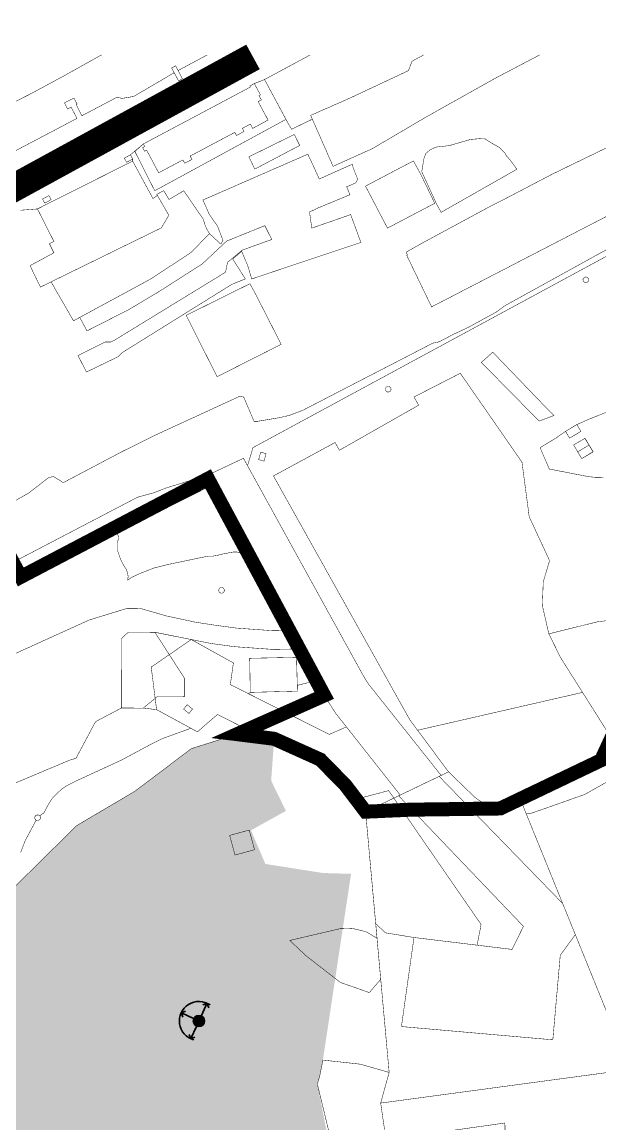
# Model space of a CAD drawing. Header units: millimetres. Extents: x 21689 to 31331, y 37531 to 43751.
# Drawn here: x 27110.4 to 27357.8, y 43042 to 43514.1 of the extents above; entities that cross this region are included whole.
import ezdxf

# ---------------------------------------------------------------- set-up
doc = ezdxf.new("R2010")
doc.units = ezdxf.units.MM
doc.linetypes.add('DASHEDX2', pattern=[1.5, 1, -0.5])
doc.linetypes.add('МЕЖА', pattern=[4, 1, -1, 1, -1])
for name, color, linetype, lineweight in [('0 . 11 - границы ДМ проект', 10, 'МЕЖА', 0), ('0.15 - Видовые раскрытия', 22, 'Continuous', 9), ('CONTUR', 150, 'Continuous', 9)]:
    doc.layers.add(name, color=color, linetype=linetype, lineweight=lineweight)
doc.layers.add('00 Дороги', color=252, linetype='Continuous', lineweight=9, transparency=0.2)
doc.layers.add('00 Природный ландшафт', color=81, linetype='Continuous', lineweight=9, true_color=0xa9da90, transparency=0.4)

# ---------------------------------------------------------------- blocks, each defined once
blk = doc.blocks.new('участки все')
at = {"layer": 'CONTUR', "const_width": 0.2}
for points in [[(4302.87, 5857.61), (4290.43, 5850.95), (4292.25, 5847.42), (4290.64, 5846.47), (4288.73, 5850.01), (4271.4, 5839.83), (4266.47, 5839), (4264.25, 5839.49), (4249.21, 5831.56), (4246.78, 5836.36), (4247.16, 5836.56), (4245.85, 5839.13), (4241.78, 5837.07), (4243.1, 5834.49), (4244.63, 5835.27), (4247.1, 5830.45), (4238.09, 5825.67), (4217.52, 5814.85)], [(4222.89, 5791.09), (4230.2, 5791.64), (4270.96, 5812.14), (4270.98, 5813.05), (4268.38, 5811.64), (4267.4, 5813.39), (4270.03, 5814.85), (4275.54, 5819.49), (4321.38, 5843.87), (4321.15, 5844.32), (4323.05, 5845.34), (4327.43, 5847.08), (4346.94, 5857.61)], [(4257.58, 5857.61), (4241.52, 5848.64), (4227.72, 5841.18), (4213.27, 5833.88), (4210.49, 5833.01), (4208.91, 5833.41), (4207.4, 5835.15), (4200.49, 5848.49), (4218.17, 5857.61)], [(4395.53, 5857.61), (4390.59, 5854.95), (4389.04, 5850.9), (4363.81, 5839.05), (4347.18, 5831.73), (4347.89, 5830.09), (4339, 5825.79), (4337.59, 5828.19), (4327.43, 5847.08), (4346.94, 5857.61)], [(4445.19, 5857.61), (4426.52, 5847.81), (4396.46, 5830.95), (4373.59, 5817.47), (4356.77, 5809.91), (4347.18, 5831.73), (4363.81, 5839.05), (4389.04, 5850.9), (4390.59, 5854.95), (4395.53, 5857.61)], [(4213.17, 5662.36), (4226.39, 5669.88), (4234.95, 5676.51), (4237.06, 5676.99), (4241.28, 5674.38), (4266.37, 5687.63), (4281.02, 5694.9), (4316.83, 5711.38), (4318.53, 5711.02), (4322.9, 5700.67), (4324.35, 5700.63), (4334.2, 5702.28), (4338.1, 5703.22), (4343.71, 5705.31), (4364.32, 5715.98), (4399.52, 5734.16), (4401.25, 5734.43), (4402.79, 5735.03), (4407.75, 5737.63), (4415.01, 5741.08), (4426.84, 5747.58), (4430.07, 5750.02), (4482.82, 5779.17)], [(4504.17, 5787.8), (4322.49, 5689.39), (4320.37, 5682.3), (4319.88, 5682.1), (4318.39, 5684.81), (4302.55, 5677.31), (4299.16, 5676.24), (4293.67, 5674.67), (4285.08, 5672.02), (4280.04, 5670.04), (4273.03, 5668.11), (4143.52, 5600.4)], [(4472.66, 5676.6), (4468.89, 5676.67), (4466.36, 5676.92), (4463.88, 5677.37), (4449.34, 5680.21), (4445.41, 5689.37), (4452.17, 5693.45), (4456.3, 5696.37), (4458.04, 5693.42), (4462.85, 5696.32), (4461.15, 5699.24), (4466.47, 5701.61), (4479.18, 5706.65)], [(4479.69, 5549.35), (4464.54, 5540.78), (4441.98, 5532.83), (4439.51, 5532.41), (4436.9, 5538.85), (4471.53, 5555.44)], [(4475.92, 5564.94), (4454.18, 5599.4), (4449.14, 5609.59), (4449.14, 5609.59), (4470.12, 5614.79), (4497.08, 5617.77)], [(4205.07, 5594.04), (4252.34, 5615.51), (4268.52, 5620.49), (4273.99, 5620.56), (4285.51, 5617.24), (4297.8, 5614.59), (4305.85, 5613.35), (4315.4, 5612.05), (4331.16, 5610.93), (4338.05, 5611.07), (4342.3, 5603.15), (4330.96, 5602.92), (4314.57, 5604.09), (4304.52, 5605.46), (4296.04, 5607.15), (4280.49, 5610.26), (4269.06, 5610.29), (4266.15, 5607.53), (4266.14, 5577.8), (4255.08, 5571.97), (4246.71, 5556.27), (4243.97, 5555.46), (4231.34, 5550.15), (4219.51, 5545.17)], [(4219.51, 5545.17), (4231.34, 5550.15), (4243.97, 5555.46), (4246.71, 5556.27), (4255.08, 5571.97), (4266.14, 5577.8), (4275.52, 5577.78), (4281.21, 5577.12), (4295.89, 5569.13), (4283.41, 5564.6), (4277.86, 5561.78), (4266.24, 5555.53), (4246.71, 5546.52), (4243.06, 5544.71), (4240.72, 5543.16), (4238.54, 5541.2), (4236.43, 5538.96), (4235.36, 5537.32), (4234.84, 5536.43), (4232.96, 5532.9), (4231.23, 5531.61), (4230.68, 5531.97), (4230.07, 5532.03), (4229.5, 5531.79), (4229.07, 5531.23), (4229.02, 5530.59), (4229.32, 5529.98), (4229.67, 5529.76), (4229.04, 5528.64), (4224.94, 5520.94), (4223.64, 5517.57), (4223.02, 5515.89)], [(4206.83, 5487.75), (4247.01, 5527.44), (4271.9, 5542.13), (4296.1, 5560.41), (4315.69, 5566.6), (4331.55, 5564.62), (4351.35, 5555.7), (4362.13, 5544.67), (4370.7, 5533.39), (4375.59, 5479.19), (4370.82, 5481.99), (4364.78, 5483.42), (4359.7, 5483.24), (4354.52, 5482.03), (4348.44, 5480.61), (4338.23, 5478.23), (4345.16, 5471.69), (4359.87, 5460.25), (4372.29, 5455.89), (4377.18, 5461.57), (4380.78, 5421.68), (4368.39, 5425.22), (4352.42, 5426.97), (4351.02, 5419.95), (4350.06, 5416.69), (4359.33, 5378.29)]]:
    blk.add_lwpolyline(points, dxfattribs=at)
for points in [[(4287.65, 5852.05), (4289.38, 5852.97), (4292.25, 5847.42), (4290.64, 5846.47), (4287.65, 5852.05)], [(4275.54, 5819.49), (4276.13, 5818.36), (4275.22, 5817.87), (4276.05, 5816.34), (4276.96, 5816.82), (4282.1, 5807.13), (4292.48, 5812.65), (4293.25, 5811.2), (4296.35, 5812.84), (4295.59, 5814.29), (4314.7, 5824.45), (4315.43, 5823.09), (4318.65, 5824.84), (4317.93, 5826.17), (4321.36, 5828), (4322.35, 5826.14), (4328.95, 5829.74), (4327.95, 5831.51), (4324.71, 5837.63), (4326.06, 5838.35), (4325.07, 5840.22), (4325.65, 5840.54), (4323.05, 5845.34), (4327.43, 5847.08), (4336.59, 5830.02), (4280.42, 5799.43), (4271.92, 5816.27), (4275.54, 5819.49)], [(4282.1, 5807.13), (4276.96, 5816.82), (4276.05, 5816.34), (4275.22, 5817.87), (4276.13, 5818.36), (4275.54, 5819.49), (4321.38, 5843.87), (4321.15, 5844.32), (4323.05, 5845.34), (4325.65, 5840.54), (4325.06, 5840.22), (4326.06, 5838.35), (4324.71, 5837.63), (4327.95, 5831.51), (4328, 5831.55), (4328.95, 5829.74), (4322.35, 5826.14), (4321.36, 5828), (4317.93, 5826.17), (4318.65, 5824.84), (4315.43, 5823.09), (4314.69, 5824.45), (4295.59, 5814.29), (4296.36, 5812.84), (4293.25, 5811.2), (4292.48, 5812.65), (4282.1, 5807.13)], [(4450.85, 5806.66), (4473.66, 5817.74), (4489.34, 5825.53), (4507.82, 5834.89), (4529.65, 5845.09), (4532.05, 5846.38), (4538.18, 5832.99), (4542.52, 5824.25), (4518.61, 5811.63), (4398.96, 5749.68), (4388.29, 5771.78), (4388.61, 5771.93), (4388.06, 5773.12), (4394.68, 5776.87), (4423.96, 5792.7), (4429, 5795.23), (4450.85, 5806.66)], [(4320.73, 5813.99), (4323.24, 5808.71), (4342.49, 5818.84), (4340.16, 5823.54), (4320.73, 5813.99)], [(4400.81, 5818.14), (4406.52, 5818.77), (4415.61, 5821.42), (4419.54, 5821.74), (4422.01, 5821.62), (4423.6, 5820.46), (4428.06, 5817.92), (4430.32, 5815.59), (4431, 5814.38), (4432.63, 5812.56), (4435.47, 5808.65), (4403.02, 5790.19), (4401.07, 5793.79), (4394.74, 5807.59), (4395.64, 5813.12), (4396.53, 5815.45), (4398.35, 5817), (4400.81, 5818.14)], [(4231.46, 5758.15), (4227.05, 5767.34), (4237.25, 5772.85), (4235.3, 5776.75), (4237.26, 5777.7), (4230.2, 5791.64), (4270.96, 5812.14), (4279.65, 5796.1), (4281.55, 5797.45), (4286.45, 5788.94), (4283.26, 5783.54), (4231.46, 5758.15)], [(4248.31, 5745.17), (4251.41, 5739.4), (4269.4, 5748.55), (4281.92, 5756.03), (4300.73, 5768.06), (4311.23, 5777.88), (4327.55, 5784.48), (4330.52, 5778.56), (4317.86, 5773.98), (4311.6, 5768.76), (4310.72, 5764.53), (4263.44, 5735.56), (4261.56, 5734.63), (4259.21, 5734.66), (4247.6, 5728.81), (4251.17, 5721.76), (4264.65, 5728.28), (4266.61, 5730.16), (4313.4, 5759.32), (4319.22, 5761.66), (4313.82, 5770.18), (4317.64, 5773.47), (4320.15, 5767.58), (4321.96, 5761.64), (4332.76, 5765.29), (4337.39, 5766.86), (4368.68, 5777.3), (4364.3, 5789.23), (4360.74, 5787.97), (4347.66, 5783.42), (4346.69, 5790.33), (4350.28, 5792.05), (4364, 5797.73), (4362.58, 5801.14), (4366.46, 5802.79), (4367.31, 5804.39), (4365.43, 5809.12), (4365.04, 5810.82), (4350.85, 5804.46), (4348.85, 5808.94), (4345.96, 5815.1), (4301.06, 5795.47), (4303.74, 5789.36), (4307.32, 5784.24), (4309.64, 5778.14), (4308.72, 5776.56), (4303.83, 5781.07), (4295.97, 5772.97), (4278.52, 5761.53), (4248.31, 5745.17)], [(4268.38, 5811.64), (4267.4, 5813.39), (4270.03, 5814.85), (4270.98, 5813.05), (4268.38, 5811.64)], [(4394.45, 5806.2), (4400.3, 5794.06), (4380.06, 5783.43), (4379.31, 5784.87), (4378.34, 5786.73), (4372.3, 5798.27), (4370.65, 5801.41), (4386.8, 5809.92), (4391.19, 5812.19), (4394.45, 5806.2)], [(4236.03, 5760.39), (4283.26, 5783.54), (4286.45, 5788.94), (4281.55, 5797.45), (4281.31, 5797.89), (4284.27, 5799.48), (4286.54, 5795.67), (4292.84, 5799.43), (4301.18, 5787.25), (4301.95, 5784.82), (4302.6, 5783.22), (4303.83, 5781.07), (4295.97, 5772.97), (4278.52, 5761.53), (4245.64, 5743.72), (4236.03, 5760.39)], [(4233.34, 5794.13), (4232.86, 5795), (4232.4, 5795.88), (4233, 5796.21), (4234.5, 5797.02), (4235.11, 5797.36), (4235.6, 5796.48), (4236.07, 5795.6), (4233.34, 5794.13)], [(4232.4, 5795.88), (4233, 5796.21), (4234.5, 5797.02), (4235.11, 5797.36), (4235.6, 5796.48), (4236.07, 5795.6), (4233.34, 5794.13), (4232.86, 5795), (4232.4, 5795.88)], [(4463.78, 5761.28), (4463.79, 5761.49), (4463.84, 5761.69), (4463.94, 5761.87), (4464.05, 5762.04), (4464.2, 5762.19), (4464.37, 5762.32), (4464.56, 5762.4), (4464.77, 5762.45), (4464.98, 5762.47), (4465.19, 5762.46), (4465.38, 5762.4), (4465.57, 5762.31), (4465.74, 5762.2), (4465.89, 5762.04), (4466.02, 5761.87), (4466.1, 5761.68), (4466.15, 5761.48), (4466.18, 5761.27), (4466.15, 5761.06), (4466.1, 5760.86), (4466.02, 5760.67), (4465.9, 5760.5), (4465.74, 5760.36), (4465.57, 5760.23), (4465.38, 5760.14), (4465.18, 5760.1), (4464.97, 5760.07), (4464.76, 5760.09), (4464.56, 5760.14), (4464.37, 5760.24), (4464.2, 5760.35), (4464.06, 5760.5), (4463.94, 5760.67), (4463.84, 5760.87), (4463.79, 5761.07), (4463.78, 5761.28)], [(4293.88, 5746.06), (4321.18, 5759.6), (4323.51, 5755.3), (4328.64, 5745.27), (4334.52, 5733.62), (4307.12, 5719.75), (4293.88, 5746.06)], [(4420.26, 5725.87), (4425.12, 5730.28), (4449.63, 5704.8), (4451.33, 5703.12), (4445, 5700.75), (4420.26, 5725.87)], [(4392.96, 5568.28), (4463.58, 5584.5), (4454.18, 5599.4), (4449.14, 5609.59), (4446.37, 5621.79), (4446.76, 5631.87), (4449.47, 5640.96), (4440.75, 5659.73), (4437.65, 5683.13), (4411.25, 5721.23), (4391.42, 5711.08), (4393.39, 5707.55), (4359.47, 5688.25), (4357.64, 5691.57), (4331.25, 5677.24), (4389.63, 5572.77), (4392.96, 5568.28)], [(4379.18, 5714.39), (4379.2, 5714.6), (4379.25, 5714.8), (4379.35, 5714.99), (4379.46, 5715.17), (4379.61, 5715.32), (4379.78, 5715.43), (4379.98, 5715.52), (4380.18, 5715.58), (4380.39, 5715.59), (4380.6, 5715.57), (4380.8, 5715.53), (4380.98, 5715.43), (4381.15, 5715.31), (4381.3, 5715.16), (4381.43, 5715), (4381.52, 5714.81), (4381.56, 5714.61), (4381.58, 5714.4), (4381.57, 5714.19), (4381.51, 5713.99), (4381.42, 5713.8), (4381.32, 5713.62), (4381.14, 5713.48), (4380.98, 5713.35), (4380.79, 5713.27), (4380.59, 5713.21), (4380.38, 5713.19), (4380.17, 5713.22), (4379.97, 5713.26), (4379.78, 5713.35), (4379.61, 5713.48), (4379.47, 5713.63), (4379.34, 5713.79), (4379.25, 5713.98), (4379.21, 5714.18), (4379.18, 5714.39)], [(4456.29, 5696.34), (4461.14, 5699.26), (4462.85, 5696.32), (4458.04, 5693.42), (4456.29, 5696.34)], [(4459.76, 5690.51), (4464.6, 5693.37), (4466.33, 5690.45), (4461.51, 5687.59), (4459.76, 5690.51)], [(4459.76, 5690.51), (4464.6, 5693.36), (4464.8, 5693.19), (4466.39, 5690.45), (4468.11, 5687.64), (4463.24, 5684.66), (4461.5, 5687.59), (4459.76, 5690.51)], [(4461.51, 5687.59), (4466.33, 5690.45), (4468.08, 5687.52), (4463.24, 5684.66), (4461.51, 5687.59)], [(4302.55, 5677.31), (4318.39, 5684.81), (4369.94, 5591.24), (4371.92, 5588.09), (4403.04, 5548.94), (4385.52, 5540.51), (4357.87, 5575.58), (4353, 5583.19), (4302.55, 5677.31)], [(4325.76, 5687.44), (4328.08, 5686.82), (4327.22, 5683.61), (4324.9, 5684.22), (4325.76, 5687.44)], [(4264.41, 5653), (4304.04, 5672.85), (4305.17, 5672.45), (4320.32, 5644.16), (4319.6, 5644.12), (4317.19, 5644.26), (4315.59, 5644.66), (4314.17, 5644.68), (4309.58, 5643.82), (4307.36, 5643.25), (4305.13, 5642.85), (4303.12, 5642.85), (4286.49, 5639.4), (4280.25, 5637.85), (4274.5, 5635.62), (4271.29, 5634.18), (4268.84, 5632.62), (4269.03, 5634.11), (4268.9, 5635.1), (4268.5, 5636.54), (4268.1, 5637.45), (4267.55, 5638.29), (4266.99, 5639.1), (4266.15, 5640.78), (4265.54, 5642.14), (4264.87, 5644.17), (4264.48, 5645.32), (4264.45, 5646.83), (4264.46, 5648.6), (4264.94, 5650.77), (4264.41, 5653)], [(4309.02, 5629.43), (4309.23, 5629.4), (4309.43, 5629.35), (4309.61, 5629.27), (4309.78, 5629.14), (4309.93, 5628.99), (4310.06, 5628.82), (4310.15, 5628.63), (4310.19, 5628.43), (4310.21, 5628.23), (4310.2, 5628.01), (4310.14, 5627.81), (4310.05, 5627.62), (4309.94, 5627.45), (4309.78, 5627.3), (4309.61, 5627.19), (4309.42, 5627.09), (4309.22, 5627.04), (4309.01, 5627.03), (4308.8, 5627.04), (4308.6, 5627.09), (4308.41, 5627.19), (4308.24, 5627.3), (4308.1, 5627.45), (4307.97, 5627.62), (4307.88, 5627.81), (4307.84, 5628.01), (4307.81, 5628.22), (4307.83, 5628.43), (4307.89, 5628.63), (4307.98, 5628.82), (4308.09, 5628.99), (4308.24, 5629.14), (4308.41, 5629.27), (4308.61, 5629.35), (4308.81, 5629.4), (4309.02, 5629.43)], [(4266.15, 5607.53), (4269.06, 5610.29), (4280.49, 5610.26), (4286.65, 5600.68), (4278.91, 5595.35), (4280.6, 5581.95), (4275.52, 5577.78), (4266.14, 5577.8), (4266.15, 5607.53)], [(4286.65, 5600.68), (4296.04, 5607.15), (4314.1, 5597.12), (4312.78, 5587.85), (4355.12, 5566.51), (4362.5, 5569.71), (4385.52, 5540.51), (4384.85, 5540.19), (4382.79, 5539.2), (4380.56, 5542.42), (4367.87, 5539.07), (4367.09, 5538.14), (4362.13, 5544.67), (4351.35, 5555.7), (4331.55, 5564.62), (4326.61, 5565.24), (4307.29, 5575.06), (4298.69, 5567.61), (4281.21, 5577.12), (4280.6, 5581.95), (4281.54, 5582.73), (4293.09, 5582.7), (4293.1, 5590.64), (4286.65, 5600.68)], [(4278.91, 5595.35), (4286.65, 5600.68), (4293.1, 5590.64), (4293.09, 5582.7), (4281.54, 5582.73), (4280.6, 5581.95), (4278.91, 5595.35)], [(4321.07, 5599.11), (4341.12, 5599.53), (4341.52, 5585.05), (4321.32, 5584.51), (4321.07, 5599.11)], [(4321.32, 5584.51), (4341.52, 5585.05), (4341.45, 5587.54), (4349.61, 5589.52), (4353, 5583.19), (4357.87, 5575.58), (4362.5, 5569.71), (4355.12, 5566.51), (4320.57, 5583.92), (4321.32, 5584.51)], [(4463.58, 5584.5), (4392.96, 5568.28), (4406.2, 5550.46), (4417.52, 5539.51), (4422.04, 5536.33), (4428.37, 5534.77), (4471.53, 5555.44), (4475.92, 5564.94), (4463.58, 5584.5)], [(4292.77, 5577.34), (4294.27, 5579.22), (4296.59, 5577.37), (4295.09, 5575.49), (4292.77, 5577.34)], [(4294.27, 5579.22), (4296.59, 5577.38), (4295.09, 5575.49), (4292.77, 5577.34), (4294.27, 5579.22)], [(4384.85, 5540.19), (4402.19, 5548.52), (4455.07, 5494.05), (4460.49, 5480.72), (4454.04, 5471.87), (4450.86, 5435.65), (4386.04, 5441.33), (4391.41, 5479.49), (4433.41, 5474.38), (4438.28, 5484.26), (4384.85, 5540.19)], [(4406.2, 5550.46), (4417.52, 5539.51), (4422.04, 5536.33), (4428.37, 5534.77), (4436.89, 5538.86), (4455.07, 5494.05), (4402.19, 5548.52), (4406.2, 5550.46)], [(4367.09, 5538.14), (4367.87, 5539.07), (4380.56, 5542.42), (4382.79, 5539.2), (4370.7, 5533.39), (4367.09, 5538.14)], [(4375.01, 5485.51), (4370.7, 5533.39), (4382.79, 5539.21), (4420.15, 5485.05), (4418.44, 5476.2), (4391.41, 5479.49), (4379.09, 5481.51), (4375.01, 5485.51)], [(4382.79, 5539.21), (4384.85, 5540.19), (4438.28, 5484.26), (4433.41, 5474.38), (4418.44, 5476.2), (4420.15, 5485.05), (4382.79, 5539.21)], [(4229.08, 5530.8), (4229.09, 5531.01), (4229.14, 5531.21), (4229.24, 5531.41), (4229.35, 5531.58), (4229.5, 5531.72), (4229.67, 5531.84), (4229.86, 5531.94), (4230.06, 5531.98), (4230.28, 5532), (4230.48, 5531.98), (4230.68, 5531.94), (4230.87, 5531.84), (4231.04, 5531.72), (4231.19, 5531.58), (4231.32, 5531.41), (4231.4, 5531.21), (4231.45, 5531.01), (4231.48, 5530.8), (4231.45, 5530.59), (4231.4, 5530.39), (4231.32, 5530.21), (4231.19, 5530.04), (4231.04, 5529.88), (4230.87, 5529.76), (4230.68, 5529.68), (4230.48, 5529.62), (4230.27, 5529.6), (4230.06, 5529.62), (4229.86, 5529.68), (4229.67, 5529.76), (4229.5, 5529.88), (4229.35, 5530.04), (4229.24, 5530.21), (4229.14, 5530.39), (4229.09, 5530.59), (4229.08, 5530.8)], [(4312.49, 5523.22), (4314.79, 5514.82), (4323.16, 5517.1), (4320.87, 5525.51), (4312.49, 5523.22)], [(4312.49, 5523.22), (4320.86, 5525.51), (4323.16, 5517.1), (4314.79, 5514.82), (4312.49, 5523.22)], [(4338.23, 5478.23), (4348.44, 5480.61), (4354.52, 5482.03), (4359.69, 5483.24), (4364.78, 5483.42), (4370.82, 5481.99), (4375.59, 5479.19), (4377.18, 5461.57), (4372.29, 5455.89), (4359.87, 5460.25), (4345.16, 5471.69), (4338.23, 5478.23)], [(4375.01, 5485.51), (4379.09, 5481.51), (4391.41, 5479.49), (4386.04, 5441.33), (4450.86, 5435.65), (4454.04, 5471.87), (4460.49, 5480.72), (4483.95, 5422.95), (4377.15, 5408.54), (4380.78, 5421.68), (4375.01, 5485.51)], [(4380.78, 5421.68), (4368.38, 5425.22), (4352.42, 5426.97), (4351.02, 5419.95), (4350.06, 5416.69), (4359.33, 5378.29), (4360.6, 5362.59), (4383.4, 5365.8), (4377.15, 5408.54), (4380.78, 5421.68)], [(4413.75, 5373.03), (4419.76, 5375.21), (4430.81, 5380.75), (4430.33, 5400.01), (4405.43, 5396.48), (4407.15, 5390.55), (4410.24, 5390.34), (4413.75, 5373.03)]]:
    blk.add_lwpolyline(points, close=True, dxfattribs=at)
blk = doc.blocks.new('Точки и сектора раскрытия панорам')
at = {"layer": '0.15 - Видовые раскрытия', "transparency": 33554687}
h = blk.add_hatch(color=256, dxfattribs=at)
h.dxf.hatch_style = 1
h.paths.add_polyline_path([(1662.2, -164.03, 1), (1661.37, -159.03, 1)])
at = {"layer": '0.15 - Видовые раскрытия', "lineweight": 35}
for p, q in [((1669.92, -160.18), (1664.29, -161.11)), ((1669.92, -160.18), (1668.41, -159.01)), ((1669.92, -160.18), (1668.87, -161.77)), ((1653.65, -162.89), (1654.7, -161.29)), ((1653.65, -162.89), (1659.28, -161.95)), ((1653.65, -162.89), (1655.16, -164.05)), ((1663.14, -169.66), (1662.2, -164.03)), ((1663.14, -169.66), (1661.55, -168.61)), ((1663.14, -169.66), (1664.3, -168.15))]:
    blk.add_line(p, q, dxfattribs=at)
at = {"layer": '0.15 - Видовые раскрытия'}
blk.add_circle((1661.78, -161.53), 2.54, dxfattribs=at)
at = {"layer": '0.15 - Видовые раскрытия', "lineweight": 35}
blk.add_arc((1661.78, -161.51), 8.36, 179.6943, 19.0438, dxfattribs=at)

msp = doc.modelspace()

# ---------------------------------------------------------------- hatches: boundary and pattern name
at = {"layer": '00 Природный ландшафт', "transparency": 33554585}
h = msp.add_hatch(color=256, dxfattribs=at)
h.dxf.hatch_style = 1
h.paths.add_polyline_path([(27233.1, 42874.83), (27241.06, 42926.21), (27283.8, 42950.25), (27322.3, 42984.11), (27340, 42992.44), (27392.19, 42999.38), (27424.77, 42999.57), (27497.65, 43056.71), (27540.05, 43101.34), (27556.4, 43118.3), (27555, 43119.69), (27572.05, 43138.2), (27575.12, 43135.68), (27588.8, 43147.93), (27628.85, 43190.3), (27649.46, 43217.88), (27662.12, 43262.59), (27666.3, 43286.53), (27663.21, 43304.32), (27625.58, 43287.46), (27631.09, 43276.73), (27629.09, 43269.06), (27620.31, 43264.66), (27602.94, 43238.83), (27603.15, 43228.04), (27584.63, 43189.18), (27569.7, 43191.29), (27552.28, 43168.04), (27550.35, 43165.66), (27537.19, 43158.96), (27529.32, 43155), (27526.82, 43153.52), (27500.2, 43150.3), (27496.54, 43144.12), (27494.39, 43140.27), (27488.77, 43130.25), (27482.39, 43122.63), (27464.42, 43100.61), (27458.28, 43096.54), (27445.71, 43085.36), (27440.52, 43080.89), (27412.41, 43071.88), (27405.98, 43058.78), (27401.08, 43050.34), (27382.45, 43039.51), (27322.81, 43020.92), (27300.5, 43015.39), (27270.15, 43008.15), (27247.35, 43004.95), (27236.81, 43059.05), (27237.77, 43062.31), (27239.16, 43069.33), (27251.22, 43149.13), (27239.22, 43149.47), (27214.53, 43153.36), (27208.37, 43167.78), (27223.33, 43176.1), (27217.02, 43189.01), (27218.29, 43206.98), (27213.36, 43207.6), (27202.43, 43208.96), (27182.85, 43202.77), (27158.64, 43184.49), (27133.75, 43169.79), (27093.57, 43130.11), (27065.51, 43094.24), (27062.17, 43067.79), (27078.53, 43050.13), (27091.66, 43038.24), (27116.35, 43026.73), (27126.19, 43022.08), (27140.96, 43012.96), (27145.6, 43025.23), (27157.92, 43018.96), (27160.45, 43022.14), (27168.42, 43017.76), (27185.59, 42979.03), (27173.37, 42949.99), (27187.71, 42945.71), (27181.75, 42918.91), (27180.52, 42913.26), (27200.93, 42901.87), (27206.57, 42885.05)])

# ---------------------------------------------------------------- linework, layer by layer
at = {"layer": '0 . 11 - границы ДМ проект', "color": 7, "linetype": 'DASHEDX2', "lineweight": 100, "ltscale": 9, "transparency": 33554687, "const_width": 6, "flags": 128}
msp.add_lwpolyline([(22946.73, 37638.63), (22902.58, 38352.1), (23040.31, 38403.75), (23117.29, 38401.21), (23331.14, 38342.16), (23767.92, 38429.68), (23839.74, 38479.18), (23935.86, 38610.42), (23988.4, 38646.95), (24015.49, 38690.25), (24098.85, 38777.82), (24145.03, 38828.88), (24135.93, 38857.75), (24309.79, 39159.02), (24384.58, 39142.81), (24479.69, 39275.04), (24546.54, 39209.37), (24750.01, 39350.13), (25003.88, 39639.8), (25413.16, 40107.12), (25363.28, 40286.2), (24989.23, 40491.14), (25395.28, 40838.84), (25660.56, 41058.12), (25845.24, 41208.92), (25792.92, 41266.23), (25888.27, 41383.12), (26058.63, 41521.65), (26092.2, 41658.69), (26130.83, 41752.53), (26159.07, 41742.27), (26300.9, 42104.41), (26325.34, 42112.11), (26524.48, 42049.12), (26659.52, 41994.11), (26661.3, 41997.38), (26646.24, 42050.67), (26706.46, 42026.98), (26859.65, 41970.83), (27006.59, 41919.76), (27172.98, 41911.41), (27384.06, 41951.12), (27369.53, 42033.59), (27673.24, 42086.3), (27976.36, 41979.69), (28033.35, 41963.23), (28102.86, 41962.56), (28159.54, 41928.27), (28328.6, 41835.14), (28499.53, 41807.33), (28720.17, 41761.45), (29052.46, 41622.84), (29045.52, 41606.09), (29058.02, 41600.92), (29065.19, 41619.05), (29089.18, 41611.33), (29476.61, 41567.37), (29694.11, 41552.14), (29707.83, 41609), (29818.28, 41584.5), (29941.9, 41545.71), (30079.67, 41531.57), (30099.06, 41598.9), (30133.54, 41631.15), (30187.93, 41657.25), (30321.66, 41749.67), (30401.38, 41749.67), (30509.19, 41676.74), (30617.63, 41749.67), (30608.36, 41787.7), (30599.77, 41907.5), (30613.25, 41930.65), (30611.36, 41954.39), (30596.2, 41953.51), (30593.67, 42010.25), (30597.05, 42063.37), (30605.38, 42235.81), (30665.45, 42236.17), (30657.33, 42284.13), (30610.32, 42363.4), (30625.51, 42373.52), (30633.15, 42373.02), (30649.52, 42377.68), (30654.81, 42423.45), (30716.03, 42430.23), (30760.54, 42567.65), (30765.8, 42586.36), (30791.95, 42710.49), (30846.37, 42699.4), (30866.74, 42759.78), (30939.13, 42753.23), (31030.96, 42735.49), (31057.16, 42750.28), (31131.35, 42919.39), (31178.71, 43049.99), (31223.9, 43155.77), (31261.16, 43239.22), (31200.23, 43266.25), (31159.04, 43264.62), (31092.9, 43324.59), (31030.84, 43397.77), (30974.06, 43434.01), (30837.68, 43448.49), (30812.71, 43443.57), (30797.57, 43373.26), (30670.04, 43084.43), (30627.79, 42979.09), (30572.79, 42815.93), (30581.39, 42739.2), (30580.07, 42670.05), (30572.53, 42633.02), (30553.34, 42565.66), (30547.4, 42556.65), (30525.72, 42505.25), (30514.51, 42510.11), (30479.51, 42425.86), (30461.95, 42345.38), (30464.75, 42236.14), (30403.52, 42231.72), (30362, 42222.3), (30262.37, 42221.19), (30097.98, 42200.41), (30088.95, 42269.89), (30058.49, 42273.9), (30000.91, 42267.83), (30008.93, 42181.88), (29926.02, 42170.86), (29838.04, 42159.36), (29837.12, 42151.42), (29801.62, 42150.52), (29804.08, 42118.48), (29746.29, 42112.77), (29727.01, 42117.61), (29726.77, 42121.26), (29669.99, 42116.48), (29667.12, 42186.75), (29663.62, 42276.82), (29664.83, 42334.2), (29729.67, 42336.19), (29743.29, 42425.8), (29681.45, 42426.64), (29599.85, 42422.04), (29585.29, 42460.05), (29593.55, 42547.9), (29586.23, 42640.93), (29612.42, 42670.26), (29566.57, 42703.24), (29536.55, 42712.38), (29485.13, 42721.11), (29445.22, 42718.94), (29271.87, 42704.28), (29252.91, 42692.41), (29197.95, 42673.04), (29178.85, 42668.77), (29146.59, 42665.68), (29091.04, 42663.1), (29090.12, 42694.39), (29093.43, 42735.41), (29109.46, 42731.74), (29114.94, 42754.25), (29105.61, 42762.57), (29115.3, 42813.46), (29163.59, 42900), (29195.32, 42957.41), (29200.53, 43020.6), (29169.03, 43102.91), (29094.39, 43130.16), (29034.07, 43130.54), (28931.05, 43118.37), (28819.4, 43060.11), (28798.63, 43021.64), (28799.74, 42985.88), (28707.96, 42909.03), (28686.59, 42891.68), (28665.24, 42871.73), (28655.12, 42859.97), (28647.85, 42848.5), (28636.35, 42823.08), (28630.36, 42817.18), (28632.11, 42786.97), (28651.56, 42783.79), (28691.78, 42770.28), (28688.63, 42759.99), (28685.9, 42758.4), (28674.4, 42734.05), (28670.96, 42721.95), (28465.92, 42806.49), (28422.23, 42822.02), (28375.9, 42835.07), (28353.71, 42839.03), (28334.9, 42842.59), (28324.45, 42844.67), (28310.37, 42860.64), (28285.15, 42868.53), (28273.81, 42871.97), (28249.69, 42869.4), (28186.52, 42849.62), (28159.73, 42849.83), (28118.75, 42863.99), (28094.8, 42888.25), (28084.71, 42900.92), (28068.74, 42924.62), (28025.62, 42901.74), (28004.08, 42892.7), (27951.92, 42913.21), (27851.65, 42849.79), (27793.9, 42819.52), (27766.59, 42881.7), (27711.88, 42969.56), (27682.2, 43019.56), (27636.09, 43064.5), (27679.04, 43117.9), (27700.16, 43145.1), (27730.28, 43232.44), (27705.35, 43256.96), (27691.79, 43306.56), (27688.55, 43316.07), (27675.1, 43337.74), (27671.02, 43346.91), (27667.81, 43356.54), (27665.87, 43367.34), (27665.76, 43376.05), (27664.78, 43381.05), (27419.59, 43272.56), (27422.82, 43266.23), (27362.67, 43207.3), (27358.27, 43197.8), (27315.11, 43177.13), (27276.85, 43176.61), (27257.44, 43175.75), (27253.84, 43180.5), (27248.88, 43187.03), (27238.09, 43198.06), (27218.29, 43206.98), (27213.36, 43207.6), (27202.43, 43208.96), (27239.74, 43225.54), (27236.35, 43231.88), (27229.04, 43245.51), (27224.79, 43253.43), (27207.06, 43286.52), (27191.9, 43314.8), (27189.96, 43318.43), (27109.82, 43276.33), (27075.56, 43340.35), (27088.29, 43348.01), (27054.82, 43405.39), (27040.02, 43396.59), (27025.14, 43422.1), (27004.05, 43461.84), (26932.79, 43645.55), (26914.14, 43691.8), (26899.52, 43700.46), (26872.13, 43716.99), (26742.39, 43504.78), (26736.34, 43496.67), (26723.68, 43483.84), (26681.05, 43469.92), (26667.11, 43474.54), (26618.22, 43488.58), (26621.71, 43502.66), (26587.49, 43510.32), (26573.52, 43508.91), (26527.9, 43493.77), (26492.74, 43503.26), (26478.24, 43499.38), (26452.07, 43505.41), (26442.19, 43502.58), (26426.7, 43506.38), (26416.4, 43498.79), (26374.87, 43508.45), (26369.59, 43485.73), (26357.38, 43433.16), (26343.06, 43372.1), (26343.68, 43335.85), (26278.09, 43335.37), (26275.1, 43319.34), (26179.58, 43336.15), (26136.07, 43350.43), (26129.55, 43332.91), (26114.21, 43338.65), (26048.36, 43335.77), (26042.27, 43335.96), (26041.86, 43305.06), (26039.99, 43285.4), (25993.77, 43297.06), (25935.55, 43314.57), (25864.49, 43314.71), (25836.1, 43306.44), (25791.06, 43309.44), (25778.1, 43340.97), (25720.4, 43383.9), (25692.71, 43506.7), (25567.19, 43536.12), (25552.49, 43470.45), (25520.72, 43350.23), (25464.42, 43088.88), (25450.38, 42940.35), (25403.2, 42900.12), (25517.17, 42564.61), (25324.39, 42333.51), (25231.57, 42248.42), (25084.91, 42241.32), (25004.68, 42115.84), (25034.08, 42028.82), (25232.98, 41677.08), (25331.24, 41588.66), (25222.08, 41431.42), (24497, 41147.16), (24469.6, 41188.24), (24382.78, 41181.73), (24281.81, 41064.62), (24269, 41033.06), (24267.52, 40970.79), (24345.86, 40986.54), (24396.82, 40849.9), (24260.73, 40587.7), (24122.54, 40455.83), (24175.55, 40365.15), (24087.33, 40202.95), (23882.35, 40127.13), (23799.32, 39897.89), (23757.23, 39543.04), (23644.49, 39442.48), (23258.99, 39279.22), (23188.93, 39177.24), (23155.23, 38943.77), (22794.42, 38626.82), (22640.55, 38070.59), (22681.18, 37890.91), (22868.64, 37599.25), (22946.73, 37638.63)], close=True, dxfattribs=at)
at = {"layer": '00 Дороги', "lineweight": 9, "const_width": 12}
msp.add_lwpolyline([(27209.24, 43499.14), (27037.38, 43405.03), (26876.28, 43321.07), (26815.86, 43299.35), (26776.4, 43293.6), (26754.41, 43293.94), (26564, 43337.3), (26500.96, 43343.23), (26354.55, 43310.21), (26319.4, 43288), (26306.54, 43270.19), (26245.37, 43027.94), (26166.79, 42730.3), (26121.38, 42558.5), (26061.96, 42332.12), (25997.51, 42071.83), (25972.36, 41969.76), (25950.24, 41859.92)], dxfattribs=at)

# ---------------------------------------------------------------- block references
at = {"layer": '0.15 - Видовые раскрытия', "color": 0, "lineweight": 9, "rotation": 235.6312872636329}
msp.add_blockref('Точки и сектора раскрытия панорам', (28257.5, 44366.55), dxfattribs=at)
at = {"layer": 'CONTUR'}
msp.add_blockref('участки все', (22886.75, 37642.36), dxfattribs=at)

doc.saveas('drawing.dxf')
